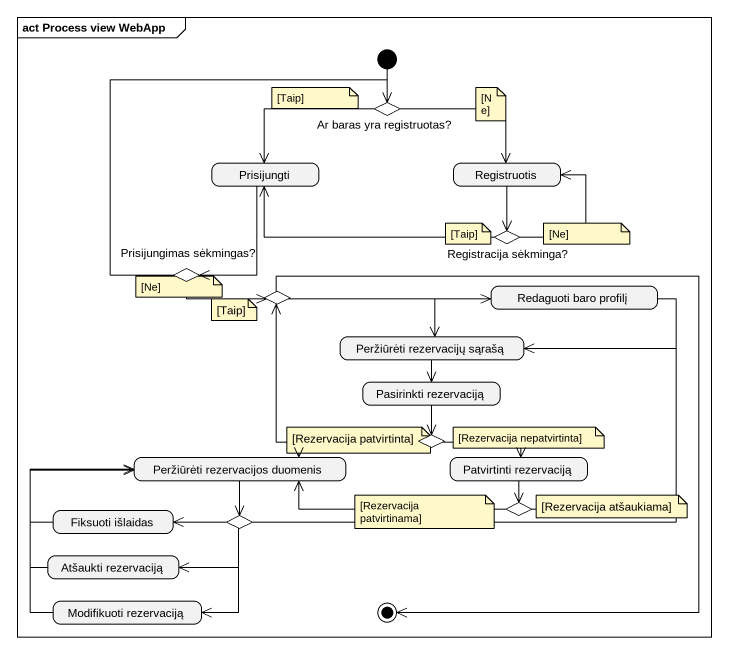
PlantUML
@startuml
mainframe act Process view WebApp
hide empty description
state "Ar baras yra registruotas?" as Ar_baras_yra_registruotas <<choice>>
state Prisijungti
state Registruotis
state "Registracija sėkminga?" as Registracija_sėkminga <<choice>>
state "Prisijungimas sėkmingas?" as Prisijungimas_sėkmingas <<choice>>
state choice1 <<choice>>
state "Redaguoti baro profilį" as Redaguoti_baro_profilį
state "Peržiūrėti rezervacijų sąrašą" as Peržiūrėti_rezervacijų
state "Pasirinkti rezervaciją" as Pasirinkti_rezervaciją
state "Peržiūrėti rezervacijos duomenis" as Peržiūrėti_rezervacijos
state choice2 <<choice>>
state "Patvirtinti rezervaciją" as Patvirtinti_rezervaciją
state choice3 <<choice>>
state "Fiksuoti išlaidas" as Fiksuoti_išlaidas
state choice4 <<choice>>
state "Atšaukti rezervaciją" as Atšaukti_rezervaciją
state "Modifikuoti rezervaciją" as Modifikuoti_rezervaciją
[*] --> Ar_baras_yra_registruotas
Ar_baras_yra_registruotas -left-> Prisijungti
Ar_baras_yra_registruotas -right-> Registruotis
Prisijungti --> Prisijungimas_sėkmingas
Registruotis --> Registracija_sėkminga
Registracija_sėkminga -left-> Prisijungti
Registracija_sėkminga -up-> Registruotis
Prisijungimas_sėkmingas -up-> Ar_baras_yra_registruotas
Prisijungimas_sėkmingas -right-> choice1
choice1 -right-> Redaguoti_baro_profilį
choice1 -right-> Peržiūrėti_rezervacijų
Redaguoti_baro_profilį -left-> Peržiūrėti_rezervacijų
Peržiūrėti_rezervacijų --> Pasirinkti_rezervaciją
Pasirinkti_rezervaciją --> choice2
Peržiūrėti_rezervacijos --> choice4
choice2 -up-> choice1
choice2 -left-> Peržiūrėti_rezervacijos
choice2 -right-> Patvirtinti_rezervaciją
Patvirtinti_rezervaciją --> choice3
choice3 -up-> Peržiūrėti_rezervacijų
choice3 -left-> Peržiūrėti_rezervacijos
Fiksuoti_išlaidas -right-> Peržiūrėti_rezervacijos
choice4 -up-> Peržiūrėti_rezervacijų
choice4 -left-> Fiksuoti_išlaidas
choice4 -left-> Atšaukti_rezervaciją
choice4 --> Modifikuoti_rezervaciją
Atšaukti_rezervaciją -up-> Peržiūrėti_rezervacijos
Modifikuoti_rezervaciją -up-> Peržiūrėti_rezervacijos
choice1 --> [*]
note as N1
  [Taip]
end note
note as N2
  [Ne]
end note
note as N3
  [Taip]
end note
note as N4
  [Ne]
end note
note as N5
  [Ne]
end note
note as N6
  [Taip]
end note
note as N7
  [Rezervacija patvirtinta]
end note
note as N8
  [Rezervacija nepatvirtinta]
end note
note as N9
  [Rezervacija patvirtinama]
end note
note as N10
  [Rezervacija atšaukiama]
end note
@enduml
